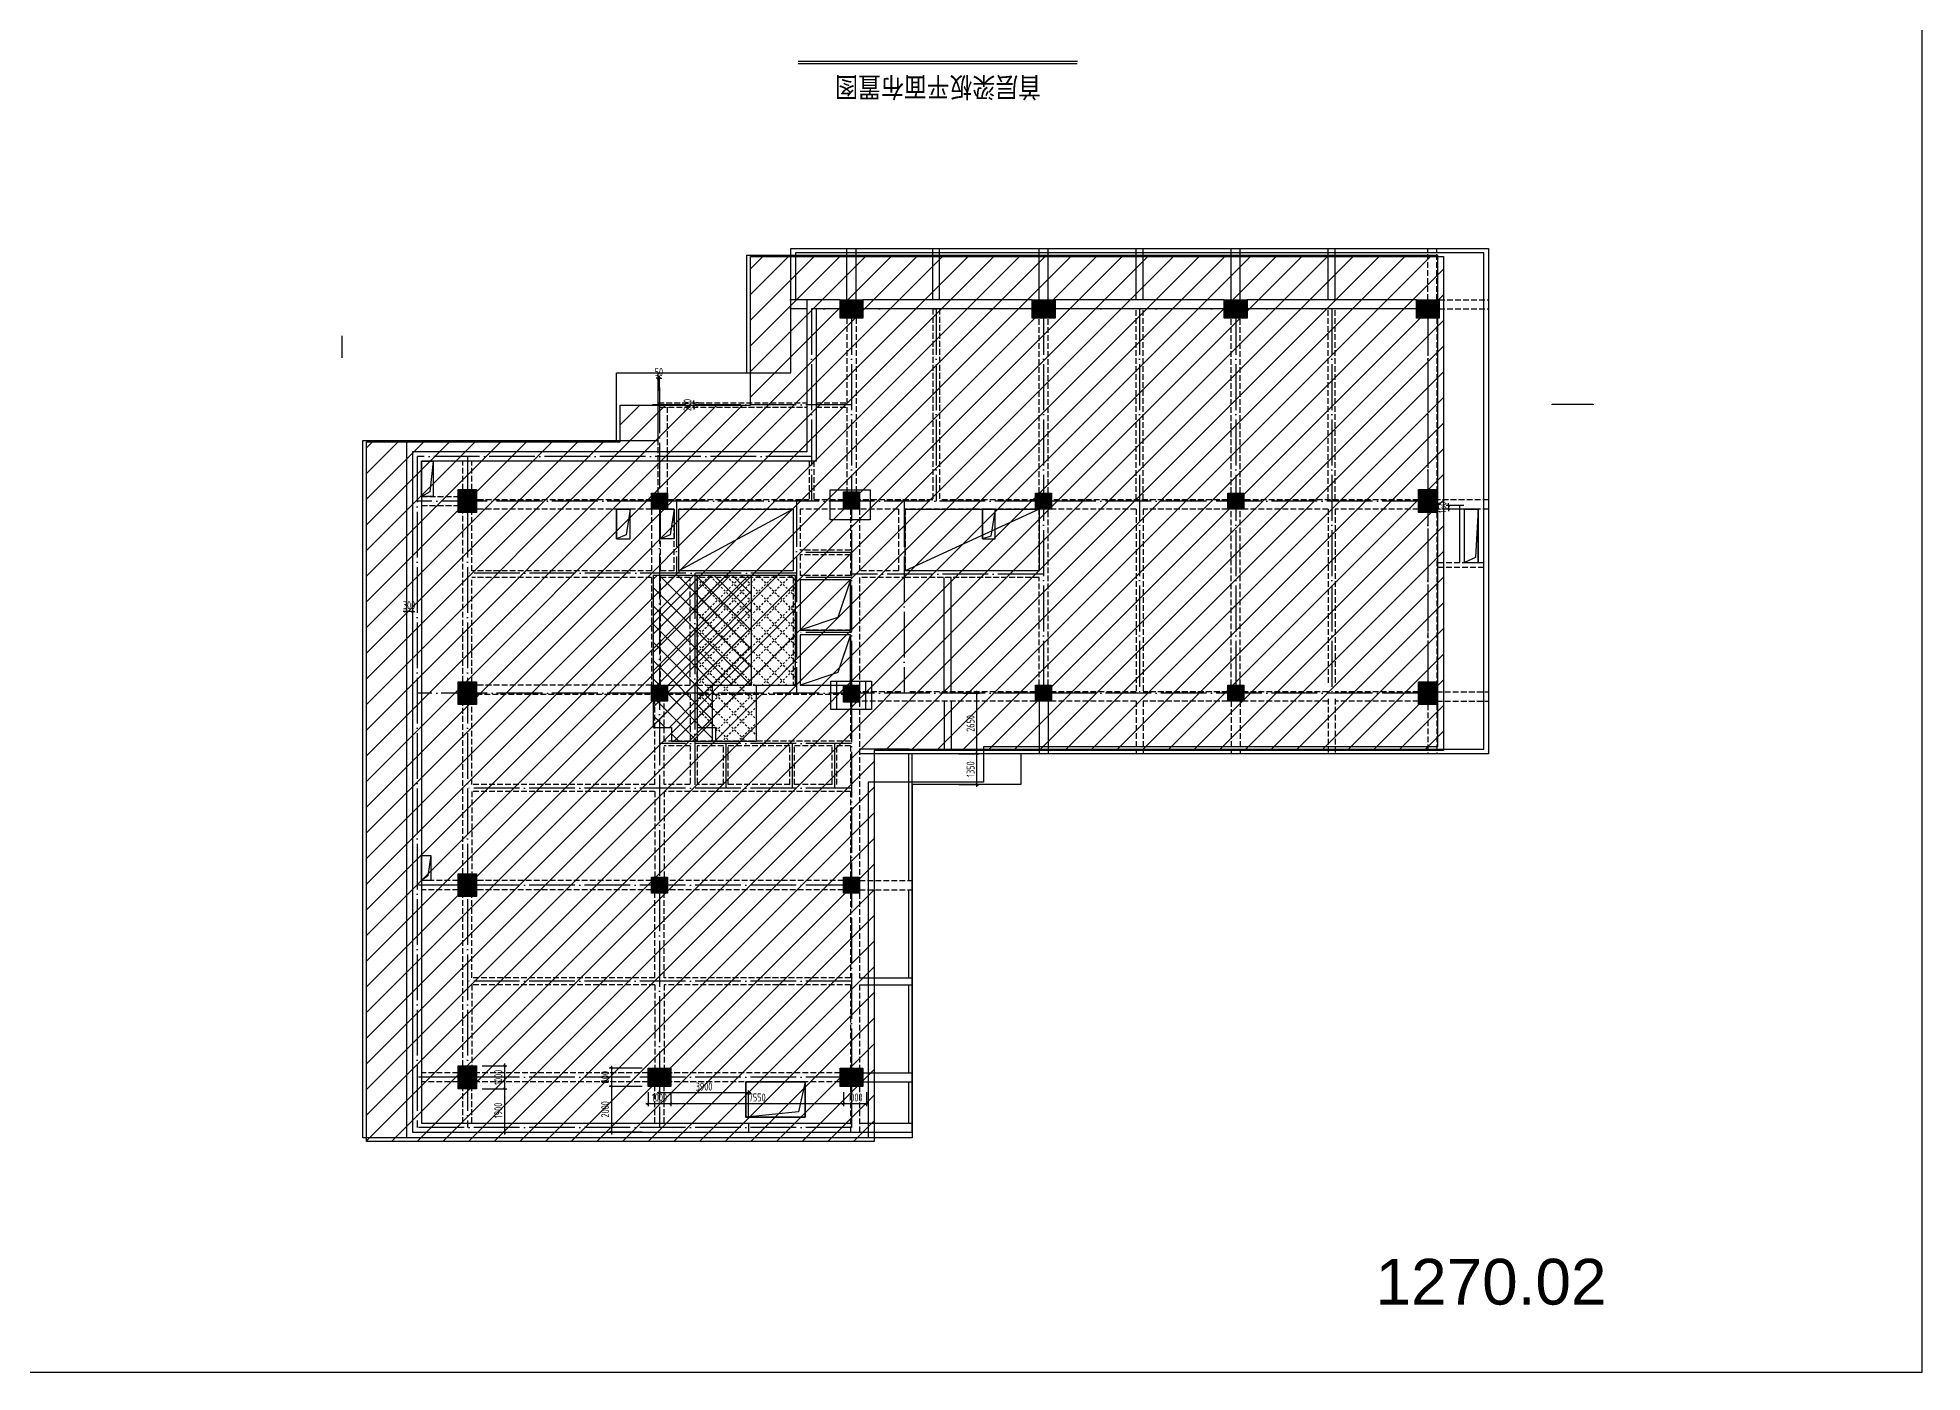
# Model space of a CAD drawing. Extents: x -186750 to 855523, y -12902 to 560425.
# Drawn here: x 773108 to 855523, y -12900 to 45462 of the extents above; entities that cross this region are included whole.
import ezdxf
from ezdxf.enums import TextEntityAlignment as Align

# ---------------------------------------------------------------- set-up
doc = ezdxf.new("R2010")
doc.units = 0
doc.header["$LTSCALE"] = 1000
doc.header["$MEASUREMENT"] = 0
for name, pattern in [('109-34 轴网$0$L1$0$$AUDIT_BAD_LTYPE1', [0]), ('DASH', [0.35, 0.25, -0.1]), ('DASHED', [0.75, 0.5, -0.25]), ('DOTE', [2.42, 2, -0.2, 0.02, -0.2]), ('X-104 8#10#平面$0$109-34 轴网$0$L1$0$$AUDIT_BAD_LTYPE1', [0])]:
    doc.linetypes.add(name, pattern=pattern)
for name, color, linetype, plot in [('04-不打印_辅助线', 165, 'Continuous', False), ('defpoint', 7, 'Continuous', False), ('X-104 8#10#平面$0$04-不打印_辅助线', 165, 'Continuous', False)]:
    doc.layers.add(name, color=color, linetype=linetype, plot=plot)
for name, color, linetype in [('a-dote', 14, 'DOTE'), ('A-TECH_结构', 21, 'Continuous'), ('BEAM', 4, 'DASHED'), ('DIM', 3, 'Continuous'), ('s-beam', 4, 'DASH'), ('s-colu', 40, 'Continuous'), ('s-colu-hatc', 16, 'Continuous'), ('s-hole', 5, 'Continuous'), ('s-num', 90, 'Continuous'), ('s-wall', 40, 'Continuous'), ('X-104 8#10#平面$0$A-I_卫-洁具', 8, 'Continuous'), ('X-104 8#10#平面$0$A-TECH_结构', 252, 'Continuous')]:
    doc.layers.add(name, color=color, linetype=linetype)
doc.styles.add('TSSD_Dimension', font='Tssdeng.shx', dxfattribs={"width": 0.7, "bigfont": 'Tssdchn.shx'})
doc.styles.add('TSSD_NORM', font='tssdeng.shx', dxfattribs={"bigfont": 'hztxt.shx'})
doc.styles.add('X-104 8#10#平面$0$Arial', font='arial.ttf', dxfattribs={"width": 0.75, "height": 2.5})
doc.dimstyles.new('TSSD_100_100', dxfattribs={"dimtxt": 350, "dimasz": 100, "dimexe": 100, "dimexo": 250, "dimgap": 100, "dimtad": 1, "dimdec": 0, "dimzin": 0, "dimdsep": 46, "dimtxsty": 'TSSD_Dimension', "dimblk": 'ARCHTICK', "dimblk1": 'ARCHTICK', "dimblk2": 'ARCHTICK', "dimcen": 0, "dimdle": 100, "dimclrt": 7, "dimadec": 0, "dimazin": 0, "dimtfac": 1, "dimtdec": 0, "dimtix": 1, "dimtmove": 2, "dimatfit": 3, "dimfxl": 1, "dimtolj": 1, "dimtzin": 0, "dimarcsym": 0})

# ---------------------------------------------------------------- blocks, each defined once
blk = doc.blocks.new('X-104 8#10#平面$0$fgdghdh')
at = {"layer": 'X-104 8#10#平面$0$A-TECH_结构'}
for points in [[(8450, 23550), (8450, 24850), (9050, 24850), (8862, 23719)], [(8450, 23550), (9050, 23550), (9050, 24850), (8450, 24850)], [(24450, 23550), (24450, 24850), (25000, 24850), (24819, 23660)], [(24450, 23550), (25000, 23550), (25000, 24850), (24450, 24850)], [(16700, -1750), (14100, -1750), (14100, -200), (16700, -200)]]:
    blk.add_lwpolyline(points, close=True, dxfattribs=at)
blk.add_lwpolyline([(16700, -200), (16404, -1504), (14100, -1750), (16700, -1750), (16700, -200), (14100, -200), (14100, -1750)], dxfattribs=at)
blk = doc.blocks.new('X-104 8#10#平面$0$fdhggh')
at = {"layer": 'X-104 8#10#平面$0$04-不打印_辅助线', "linetype": 'X-104 8#10#平面$0$109-34 轴网$0$L1$0$$AUDIT_BAD_LTYPE1'}
h = blk.add_hatch(dxfattribs=at)
h.set_pattern_fill('多孔材料', color=256, scale=200)
h.set_pattern_definition([(45, (-111356.95, 3e-10), (-400.0004, 400.0004), []), (135, (-111356.95, 3e-10), (-400.0004, -400.0004), [])])
h.paths.add_polyline_path([(14350, 21950), (10050, 21950), (10050, 15300), (10850, 15300), (10850, 14700), (12650, 14700), (12650, 17150), (14350, 17150)])
at = {"layer": 'X-104 8#10#平面$0$04-不打印_辅助线'}
blk.add_lwpolyline([(19450, 12900), (19450, -2650), (-2650, -2650), (-2650, 27850), (8450, 27850), (8450, 30800), (14150, 30800), (14150, 35950), (44350, 35950), (44350, 14450), (24500, 14450), (24500, 12900)], close=True, dxfattribs=at)
at = {"layer": 'X-104 8#10#平面$0$04-不打印_辅助线', "linetype": 'X-104 8#10#平面$0$109-34 轴网$0$L1$0$$AUDIT_BAD_LTYPE1'}
blk.add_lwpolyline([(14350, 21950), (10050, 21950), (10050, 15300), (10850, 15300), (10850, 14700), (12650, 14700), (12650, 17150), (14350, 17150), (14350, 21950)], close=True, dxfattribs=at)
blk = doc.blocks.new('X-104 8#10#平面')
at = {"layer": 'X-104 8#10#平面$0$04-不打印_辅助线'}
h = blk.add_hatch(dxfattribs=at)
h.set_pattern_fill('ANSI31', color=256, scale=500)
h.set_pattern_definition([(45, (0, -3e-11), (-561.266, 561.266), [])])
h.paths.add_polyline_path([(215567, 14289), (215567, -2811), (193367, -2811), (193367, 27789), (204467, 27789), (204467, 29389), (210167, 29389), (210167, 35889), (240467, 35889), (240467, 14289)])
blk.add_lwpolyline([(177307, -12900), (261407, -12900), (261407, 46500), (177307, 46500)], close=True, dxfattribs=at)
at = {"layer": 'X-104 8#10#平面$0$04-不打印_辅助线', "color": 1}
blk.add_lwpolyline([(215567, 14289), (215567, 14289), (215567, -2811), (193367, -2811), (193367, 27789), (204467, 27789), (204467, 29389), (210167, 29389), (210167, 35889), (240467, 35889), (240467, 14289), (215567, 14289)], dxfattribs=at)
at = {"layer": 'X-104 8#10#平面$0$A-I_卫-洁具', "ltscale": 0.1}
blk.add_lwpolyline([(245214, 29400), (245214, 29430), (247014, 29430), (247014, 29400)], dxfattribs=at)
at = {"linetype": 'X-104 8#10#平面$0$109-34 轴网$0$L1$0$$AUDIT_BAD_LTYPE1'}
for name in ['X-104 8#10#平面$0$fdhggh', 'X-104 8#10#平面$0$fgdghdh']:
    blk.add_blockref(name, (195857, 0), dxfattribs=at)
at = {"layer": 'X-104 8#10#平面$0$04-不打印_辅助线', "color": 1, "style": 'X-104 8#10#平面$0$Arial'}
blk.add_text('1270.02', height=2000, rotation=0, dxfattribs=at).set_placement((237498, -9938))
blk = doc.blocks.new('Ts_holes')
at = {"color": 0}
blk.add_lwpolyline([(-0.5, -0.5), (0.5, -0.5), (0.5, 0.5), (-0.5, 0.5)], close=True, dxfattribs=at)
blk.add_lwpolyline([(-0.5, -0.5), (-0.25, 0.25), (0.5, 0.5)], dxfattribs=at)
blk = doc.blocks.new('_ArchTick')
at = {"color": 0, "linetype": 'ByBlock', "const_width": 0.4}
blk.add_lwpolyline([(-0.5, -0.5), (0.5, 0.5)], dxfattribs=at)
blk = doc.blocks.new('*D132')
at = {"layer": 'Defpoints', "color": 0, "transparency": 16777216}
for p in [(1177350, 29500), (1177350, 29300), (1177411, 29300)]:
    blk.add_point(p, dxfattribs=at)
at = {"layer": 'DIM', "color": 0, "lineweight": -2, "transparency": 16777216}
for p, q in [((1177411, 29500), (1177411, 29600)), ((1177411, 29500), (1177411, 29300)), ((1177411, 29300), (1177411, 29200)), ((1177600, 29500), (1177511, 29500)), ((1177600, 29300), (1177511, 29300))]:
    blk.add_line(p, q, dxfattribs=at)
at = {"layer": 'DIM', "color": 0, "lineweight": -2, "transparency": 16777216, "xscale": 100, "yscale": 100, "zscale": 100}
for p, rotation in [((1177411, 29500), 270), ((1177411, 29300), 90)]:
    blk.add_blockref('_ArchTick', p, dxfattribs=dict(at, rotation=rotation))
at = {"layer": 'DIM', "color": 7, "transparency": 16777216, "insert": (1177136, 29400), "char_height": 350, "attachment_point": 5, "rotation": 90, "style": 'TSSD_Dimension'}
blk.add_mtext('\\A1;200', dxfattribs=at)
blk = doc.blocks.new('*D133')
at = {"layer": 'Defpoints', "color": 0, "transparency": 16777216}
for p in [(1164811, 20370), (1164811, 20256), (1165111, 20256)]:
    blk.add_point(p, dxfattribs=at)
at = {"layer": 'DIM', "color": 0, "lineweight": -2, "transparency": 16777216}
for p, q in [((1164811, 20370), (1164711, 20370)), ((1164811, 20506), (1164811, 20470)), ((1165111, 20370), (1164811, 20370)), ((1165111, 20506), (1165111, 20470)), ((1165111, 20370), (1165211, 20370))]:
    blk.add_line(p, q, dxfattribs=at)
at = {"layer": 'DIM', "color": 0, "lineweight": -2, "transparency": 16777216, "xscale": 100, "yscale": 100, "zscale": 100}
blk.add_blockref('_ArchTick', (1164811, 20370), dxfattribs=at)
at = {"layer": 'DIM', "color": 0, "lineweight": -2, "transparency": 16777216, "xscale": 100, "yscale": 100, "zscale": 100, "rotation": 180}
blk.add_blockref('_ArchTick', (1165111, 20370), dxfattribs=at)
at = {"layer": 'DIM', "color": 7, "transparency": 16777216, "insert": (1164961, 20645), "char_height": 350, "attachment_point": 5, "style": 'TSSD_Dimension'}
blk.add_mtext('\\A1;300', dxfattribs=at)
blk = doc.blocks.new('*D134')
at = {"layer": 'Defpoints', "color": 0, "transparency": 16777216}
for p in [(1183961, -400), (1184961, -400), (1183961, -1157)]:
    blk.add_point(p, dxfattribs=at)
at = {"layer": 'DIM', "color": 0, "lineweight": -2, "transparency": 16777216}
for p, q in [((1183961, -650), (1183961, -1257)), ((1184961, -650), (1184961, -1257)), ((1185061, -1157), (1183861, -1157))]:
    blk.add_line(p, q, dxfattribs=at)
at = {"layer": 'DIM', "color": 0, "lineweight": -2, "transparency": 16777216, "xscale": 100, "yscale": 100, "zscale": 100, "rotation": 180}
blk.add_blockref('_ArchTick', (1183961, -1157), dxfattribs=at)
at = {"layer": 'DIM', "color": 0, "lineweight": -2, "transparency": 16777216, "xscale": 100, "yscale": 100, "zscale": 100}
blk.add_blockref('_ArchTick', (1184961, -1157), dxfattribs=at)
at = {"layer": 'DIM', "color": 7, "transparency": 16777216, "insert": (1184461, -882), "char_height": 350, "attachment_point": 5, "style": 'TSSD_Dimension'}
blk.add_mtext('\\A1;1000', dxfattribs=at)
blk = doc.blocks.new('*D135')
at = {"layer": 'Defpoints', "color": 0, "transparency": 16777216}
for p in [(1176411, -400), (1183961, -400), (1176411, -1157)]:
    blk.add_point(p, dxfattribs=at)
at = {"layer": 'DIM', "color": 0, "lineweight": -2, "transparency": 16777216}
for p, q in [((1176411, -650), (1176411, -1257)), ((1183961, -650), (1183961, -1257)), ((1184061, -1157), (1176311, -1157))]:
    blk.add_line(p, q, dxfattribs=at)
at = {"layer": 'DIM', "color": 0, "lineweight": -2, "transparency": 16777216, "xscale": 100, "yscale": 100, "zscale": 100, "rotation": 180}
blk.add_blockref('_ArchTick', (1176411, -1157), dxfattribs=at)
at = {"layer": 'DIM', "color": 0, "lineweight": -2, "transparency": 16777216, "xscale": 100, "yscale": 100, "zscale": 100}
blk.add_blockref('_ArchTick', (1183961, -1157), dxfattribs=at)
at = {"layer": 'DIM', "color": 7, "transparency": 16777216, "insert": (1180186, -882), "char_height": 350, "attachment_point": 5, "style": 'TSSD_Dimension'}
blk.add_mtext('\\A1;7550', dxfattribs=at)
blk = doc.blocks.new('*D136')
at = {"layer": 'Defpoints', "color": 0, "transparency": 16777216}
for p in [(1175411, -400), (1176411, -400), (1175411, -1157)]:
    blk.add_point(p, dxfattribs=at)
at = {"layer": 'DIM', "color": 0, "lineweight": -2, "transparency": 16777216}
for p, q in [((1175411, -650), (1175411, -1257)), ((1176411, -650), (1176411, -1257)), ((1176511, -1157), (1175311, -1157))]:
    blk.add_line(p, q, dxfattribs=at)
at = {"layer": 'DIM', "color": 0, "lineweight": -2, "transparency": 16777216, "xscale": 100, "yscale": 100, "zscale": 100, "rotation": 180}
blk.add_blockref('_ArchTick', (1175411, -1157), dxfattribs=at)
at = {"layer": 'DIM', "color": 0, "lineweight": -2, "transparency": 16777216, "xscale": 100, "yscale": 100, "zscale": 100}
blk.add_blockref('_ArchTick', (1176411, -1157), dxfattribs=at)
at = {"layer": 'DIM', "color": 7, "transparency": 16777216, "insert": (1175911, -882), "char_height": 350, "attachment_point": 5, "style": 'TSSD_Dimension'}
blk.add_mtext('\\A1;1000', dxfattribs=at)
blk = doc.blocks.new('*D137')
at = {"layer": 'Defpoints', "color": 0, "transparency": 16777216}
for p in [(1175911, -681), (1175911, -1257), (1179811, -2000)]:
    blk.add_point(p, dxfattribs=at)
at = {"layer": 'DIM', "color": 0, "lineweight": -2, "transparency": 16777216}
for p, q in [((1179911, -681), (1175811, -681)), ((1175911, -1007), (1175911, -581)), ((1179811, -1750), (1179811, -581))]:
    blk.add_line(p, q, dxfattribs=at)
at = {"layer": 'DIM', "color": 0, "lineweight": -2, "transparency": 16777216, "xscale": 100, "yscale": 100, "zscale": 100, "rotation": 180}
blk.add_blockref('_ArchTick', (1175911, -681), dxfattribs=at)
at = {"layer": 'DIM', "color": 0, "lineweight": -2, "transparency": 16777216, "xscale": 100, "yscale": 100, "zscale": 100}
blk.add_blockref('_ArchTick', (1179811, -681), dxfattribs=at)
at = {"layer": 'DIM', "color": 7, "transparency": 16777216, "insert": (1177861, -406), "char_height": 350, "attachment_point": 5, "style": 'TSSD_Dimension'}
blk.add_mtext('\\A1;3900', dxfattribs=at)
blk = doc.blocks.new('*D138')
at = {"layer": 'Defpoints', "color": 0, "transparency": 16777216}
for p in [(1175411, 400), (1173810, -400), (1175411, -400)]:
    blk.add_point(p, dxfattribs=at)
at = {"layer": 'DIM', "color": 0, "lineweight": -2, "transparency": 16777216}
for p, q in [((1175161, 400), (1173710, 400)), ((1173810, 500), (1173810, -500)), ((1175161, -400), (1173710, -400))]:
    blk.add_line(p, q, dxfattribs=at)
at = {"layer": 'DIM', "color": 0, "lineweight": -2, "transparency": 16777216, "xscale": 100, "yscale": 100, "zscale": 100}
for p, rotation in [((1173810, 400), 90), ((1173810, -400), 270)]:
    blk.add_blockref('_ArchTick', p, dxfattribs=dict(at, rotation=rotation))
at = {"layer": 'DIM', "color": 7, "transparency": 16777216, "insert": (1173535, 0), "char_height": 350, "attachment_point": 5, "rotation": 90, "style": 'TSSD_Dimension'}
blk.add_mtext('\\A1;800', dxfattribs=at)
blk = doc.blocks.new('*D139')
at = {"layer": 'Defpoints', "color": 0, "transparency": 16777216}
for p in [(1175411, -400), (1173810, -2400), (1175411, -2400)]:
    blk.add_point(p, dxfattribs=at)
at = {"layer": 'DIM', "color": 0, "lineweight": -2, "transparency": 16777216}
for p, q in [((1175161, -400), (1173710, -400)), ((1173810, -300), (1173810, -2500)), ((1175161, -2400), (1173710, -2400))]:
    blk.add_line(p, q, dxfattribs=at)
at = {"layer": 'DIM', "color": 0, "lineweight": -2, "transparency": 16777216, "xscale": 100, "yscale": 100, "zscale": 100}
for p, rotation in [((1173810, -400), 90), ((1173810, -2400), 270)]:
    blk.add_blockref('_ArchTick', p, dxfattribs=dict(at, rotation=rotation))
at = {"layer": 'DIM', "color": 7, "transparency": 16777216, "insert": (1173535, -1400), "char_height": 350, "attachment_point": 5, "rotation": 90, "style": 'TSSD_Dimension'}
blk.add_mtext('\\A1;2000', dxfattribs=at)
blk = doc.blocks.new('*D140')
at = {"layer": 'Defpoints', "color": 0, "transparency": 16777216}
for p in [(1167911, 500), (1167911, -500), (1169137, -500)]:
    blk.add_point(p, dxfattribs=at)
at = {"layer": 'DIM', "color": 0, "lineweight": -2, "transparency": 16777216}
for p, q in [((1168161, 500), (1169237, 500)), ((1169137, 600), (1169137, -600)), ((1168161, -500), (1169237, -500))]:
    blk.add_line(p, q, dxfattribs=at)
at = {"layer": 'DIM', "color": 0, "lineweight": -2, "transparency": 16777216, "xscale": 100, "yscale": 100, "zscale": 100}
for p, rotation in [((1169137, 500), 90), ((1169137, -500), 270)]:
    blk.add_blockref('_ArchTick', p, dxfattribs=dict(at, rotation=rotation))
at = {"layer": 'DIM', "color": 7, "transparency": 16777216, "insert": (1168862, 0), "char_height": 350, "attachment_point": 5, "rotation": 90, "style": 'TSSD_Dimension'}
blk.add_mtext('\\A1;1000', dxfattribs=at)
blk = doc.blocks.new('*D141')
at = {"layer": 'Defpoints', "color": 0, "transparency": 16777216}
for p in [(1167911, -500), (1167811, -2400), (1169137, -2400)]:
    blk.add_point(p, dxfattribs=at)
at = {"layer": 'DIM', "color": 0, "lineweight": -2, "transparency": 16777216}
for p, q in [((1168161, -500), (1169237, -500)), ((1169137, -400), (1169137, -2500)), ((1168061, -2400), (1169237, -2400))]:
    blk.add_line(p, q, dxfattribs=at)
at = {"layer": 'DIM', "color": 0, "lineweight": -2, "transparency": 16777216, "xscale": 100, "yscale": 100, "zscale": 100}
for p, rotation in [((1169137, -500), 90), ((1169137, -2400), 270)]:
    blk.add_blockref('_ArchTick', p, dxfattribs=dict(at, rotation=rotation))
at = {"layer": 'DIM', "color": 7, "transparency": 16777216, "insert": (1168862, -1450), "char_height": 350, "attachment_point": 5, "rotation": 90, "style": 'TSSD_Dimension'}
blk.add_mtext('\\A1;1900', dxfattribs=at)
blk = doc.blocks.new('*D142')
at = {"layer": 'Defpoints', "color": 0, "transparency": 16777216}
for p in [(1210421, 24850), (1211341, 25000), (1211341, 24850)]:
    blk.add_point(p, dxfattribs=at)
at = {"layer": 'DIM', "color": 0, "lineweight": -2, "transparency": 16777216}
for p, q in [((1211091, 25000), (1210321, 25000)), ((1211091, 24850), (1210321, 24850)), ((1210421, 25000), (1210421, 25100)), ((1210421, 25000), (1210421, 24850)), ((1210421, 24850), (1210421, 24750))]:
    blk.add_line(p, q, dxfattribs=at)
at = {"layer": 'DIM', "color": 0, "lineweight": -2, "transparency": 16777216, "xscale": 100, "yscale": 100, "zscale": 100}
for p, rotation in [((1210421, 25000), 270), ((1210421, 24850), 90)]:
    blk.add_blockref('_ArchTick', p, dxfattribs=dict(at, rotation=rotation))
at = {"layer": 'DIM', "color": 7, "transparency": 16777216, "insert": (1210146, 24925), "char_height": 350, "attachment_point": 5, "rotation": 90, "style": 'TSSD_Dimension'}
blk.add_mtext('\\A1;150', dxfattribs=at)
blk = doc.blocks.new('*D143')
at = {"layer": 'Defpoints', "color": 0, "transparency": 16777216}
for p in [(1175911, 30570), (1175861, 29774), (1175911, 29774)]:
    blk.add_point(p, dxfattribs=at)
at = {"layer": 'DIM', "color": 0, "lineweight": -2, "transparency": 16777216}
for p, q in [((1175861, 30570), (1175761, 30570)), ((1175861, 30024), (1175861, 30670)), ((1175861, 30570), (1175911, 30570)), ((1175911, 30024), (1175911, 30670)), ((1175911, 30570), (1176011, 30570))]:
    blk.add_line(p, q, dxfattribs=at)
at = {"layer": 'DIM', "color": 0, "lineweight": -2, "transparency": 16777216, "xscale": 100, "yscale": 100, "zscale": 100}
blk.add_blockref('_ArchTick', (1175861, 30570), dxfattribs=at)
at = {"layer": 'DIM', "color": 0, "lineweight": -2, "transparency": 16777216, "xscale": 100, "yscale": 100, "zscale": 100, "rotation": 180}
blk.add_blockref('_ArchTick', (1175911, 30570), dxfattribs=at)
at = {"layer": 'DIM', "color": 7, "transparency": 16777216, "insert": (1175886, 30845), "char_height": 350, "attachment_point": 5, "style": 'TSSD_Dimension'}
blk.add_mtext('\\A1;50', dxfattribs=at)
blk = doc.blocks.new('*D144')
at = {"layer": 'Defpoints', "color": 0, "transparency": 16777216}
for p in [(1188927, 16800), (1189790, 16800), (1188751, 14150)]:
    blk.add_point(p, dxfattribs=at)
at = {"layer": 'DIM', "color": 0, "lineweight": -2, "transparency": 16777216}
for p, q in [((1189177, 16800), (1189890, 16800)), ((1189790, 14050), (1189790, 16900)), ((1189001, 14150), (1189890, 14150))]:
    blk.add_line(p, q, dxfattribs=at)
at = {"layer": 'DIM', "color": 0, "lineweight": -2, "transparency": 16777216, "xscale": 100, "yscale": 100, "zscale": 100}
for p, rotation in [((1189790, 16800), 90.00000000000006), ((1189790, 14150), 270.0000000000001)]:
    blk.add_blockref('_ArchTick', p, dxfattribs=dict(at, rotation=rotation))
at = {"layer": 'DIM', "color": 7, "transparency": 16777216, "insert": (1189515, 15475), "char_height": 350, "attachment_point": 5, "rotation": 90, "style": 'TSSD_Dimension'}
blk.add_mtext('\\A1;2650', dxfattribs=at)
blk = doc.blocks.new('*D131')
at = {"layer": 'Defpoints', "color": 0, "transparency": 16777216}
for p in [(1188751, 14150), (1189790, 14150), (1188751, 12800)]:
    blk.add_point(p, dxfattribs=at)
at = {"layer": 'DIM', "color": 0, "lineweight": -2, "transparency": 16777216}
for p, q in [((1189001, 14150), (1189890, 14150)), ((1189790, 12700), (1189790, 14250)), ((1189001, 12800), (1189890, 12800))]:
    blk.add_line(p, q, dxfattribs=at)
at = {"layer": 'DIM', "color": 0, "lineweight": -2, "transparency": 16777216, "xscale": 100, "yscale": 100, "zscale": 100}
for p, rotation in [((1189790, 14150), 90.00000000000006), ((1189790, 12800), 270.0000000000001)]:
    blk.add_blockref('_ArchTick', p, dxfattribs=dict(at, rotation=rotation))
at = {"layer": 'DIM', "color": 7, "transparency": 16777216, "insert": (1189515, 13475), "char_height": 350, "attachment_point": 5, "rotation": 90, "style": 'TSSD_Dimension'}
blk.add_mtext('\\A1;1350', dxfattribs=at)
blk = doc.blocks.new('A$C25775ADC')
at = {"layer": '04-不打印_辅助线', "linetype": '109-34 轴网$0$L1$0$$AUDIT_BAD_LTYPE1'}
h = blk.add_hatch(dxfattribs=at)
h.set_pattern_fill('虚线方格', color=256, scale=500, angle=225)
h.set_pattern_definition([(225, (41971.7, 92971.7), (353.5534, -353.5534), [90, -75, 90, -75, 90, -80]), (315, (41674.73, 92618.16), (353.5534, 353.5534), [90, -75, 90, -75, 90, -80])])
h.paths.add_polyline_path([(10050, 21950), (10050, 15300), (10850, 15300), (10850, 14700), (12650, 14700), (12650, 17150), (14350, 17150), (14350, 21950)])
at = {"layer": 's-colu-hatc'}
h = blk.add_hatch(color=256, dxfattribs=at)
h.dxf.hatch_style = 1
h.paths.add_polyline_path([(17300, 33200), (16300, 33200), (16300, 34000), (17300, 34000)])
h = blk.add_hatch(color=256, dxfattribs=at)
h.dxf.hatch_style = 1
h.paths.add_polyline_path([(25700, 33200), (24700, 33200), (24700, 34000), (25700, 34000)])
h = blk.add_hatch(color=256, dxfattribs=at)
h.dxf.hatch_style = 1
h.paths.add_polyline_path([(34100, 33200), (33100, 33200), (33100, 34000), (34100, 34000)])
h = blk.add_hatch(color=256, dxfattribs=at)
h.dxf.hatch_style = 1
h.paths.add_polyline_path([(42500, 33200), (41500, 33200), (41500, 34000), (42500, 34000)])
h = blk.add_hatch(color=256, dxfattribs=at)
h.dxf.hatch_style = 1
h.paths.add_polyline_path([(400, 24700), (-400, 24700), (-400, 25700), (400, 25700)])
h = blk.add_hatch(color=256, dxfattribs=at)
h.dxf.hatch_style = 1
h.paths.add_polyline_path([(8750, 24850), (8050, 24850), (8050, 25550), (8750, 25550)])
h = blk.add_hatch(color=256, dxfattribs=at)
h.dxf.hatch_style = 1
h.paths.add_polyline_path([(17150, 24850), (16450, 24850), (16450, 25600), (17150, 25600)])
h = blk.add_hatch(color=256, dxfattribs=at)
h.dxf.hatch_style = 1
h.paths.add_polyline_path([(25550, 24850), (24850, 24850), (24850, 25550), (25550, 25550)])
h = blk.add_hatch(color=256, dxfattribs=at)
h.dxf.hatch_style = 1
h.paths.add_polyline_path([(33950, 24850), (33250, 24850), (33250, 25550), (33950, 25550)])
h = blk.add_hatch(color=256, dxfattribs=at)
h.dxf.hatch_style = 1
h.paths.add_polyline_path([(42400, 24700), (41600, 24700), (41600, 25700), (42400, 25700)])
h = blk.add_hatch(color=256, dxfattribs=at)
h.dxf.hatch_style = 1
h.paths.add_polyline_path([(400, 16300), (-400, 16300), (-400, 17300), (400, 17300)])
h = blk.add_hatch(color=256, dxfattribs=at)
h.dxf.hatch_style = 1
h.paths.add_polyline_path([(8750, 16450), (8050, 16450), (8050, 17150), (8750, 17150)])
h = blk.add_hatch(color=256, dxfattribs=at)
h.dxf.hatch_style = 1
h.paths.add_polyline_path([(17150, 16400), (16450, 16400), (16450, 17150), (17150, 17150)])
h = blk.add_hatch(color=256, dxfattribs=at)
h.dxf.hatch_style = 1
h.paths.add_polyline_path([(25550, 16450), (24850, 16450), (24850, 17150), (25550, 17150)])
h = blk.add_hatch(color=256, dxfattribs=at)
h.dxf.hatch_style = 1
h.paths.add_polyline_path([(33950, 16450), (33250, 16450), (33250, 17150), (33950, 17150)])
h = blk.add_hatch(color=256, dxfattribs=at)
h.dxf.hatch_style = 1
h.paths.add_polyline_path([(42400, 16300), (41600, 16300), (41600, 17300), (42400, 17300)])
h = blk.add_hatch(color=256, dxfattribs=at)
h.dxf.hatch_style = 1
h.paths.add_polyline_path([(400, 7900), (-400, 7900), (-400, 8900), (400, 8900)])
h = blk.add_hatch(color=256, dxfattribs=at)
h.dxf.hatch_style = 1
h.paths.add_polyline_path([(8750, 8050), (8050, 8050), (8050, 8750), (8750, 8750)])
h = blk.add_hatch(color=256, dxfattribs=at)
h.dxf.hatch_style = 1
h.paths.add_polyline_path([(17150, 8050), (16450, 8050), (16450, 8750), (17150, 8750)])
h = blk.add_hatch(color=256, dxfattribs=at)
h.dxf.hatch_style = 1
h.paths.add_polyline_path([(400, -500), (-400, -500), (-400, 500), (400, 500)])
h = blk.add_hatch(color=256, dxfattribs=at)
h.dxf.hatch_style = 1
h.paths.add_polyline_path([(8900, -400), (7900, -400), (7900, 400), (8900, 400)])
h = blk.add_hatch(color=256, dxfattribs=at)
h.dxf.hatch_style = 1
h.paths.add_polyline_path([(17300, -400), (16300, -400), (16300, 400), (17300, 400)])
at = {"color": 0}
blk.add_line((9050, 24850), (8450, 24850), dxfattribs=at)
at = {"layer": 'a-dote'}
for p, q in [((15050, 33600), (15050, 25200)), ((42000, 33600), (15050, 33600)), ((16800, 33600), (16800, -2200)), ((20500, 33600), (20500, 25200)), ((25200, 33600), (25200, 16800)), ((29400, 33600), (29400, 16800)), ((33600, 33600), (33600, 16800)), ((37800, 33600), (37800, 16800)), ((42000, 33600), (42000, 16800)), ((8400, 30163.8), (8400, -2200)), ((16800, 29400), (8100, 29400)), ((-2200, 27150), (-2200, -2200)), ((15050, 27150), (-2200, 27150)), ((0, 27150), (0, -2200)), ((42000, 25200), (-2200, 25200)), ((9150, 25200), (9150, 22050)), ((14400, 25200), (14400, 16800)), ((19100, 25200), (19100, 16800)), ((16800, 22950), (14400, 22950)), ((14400, 22050), (0, 22050)), ((9950, 22050), (9950, 12700)), ((16800, 21850), (14400, 21850)), ((25200, 22000), (16800, 22000)), ((16800, 19450), (14400, 19450)), ((42000, 16800), (-2200, 16800)), ((16800, 14600), (8400, 14600)), ((11300, 14600), (11300, 12650)), ((14200, 14600), (14200, 12650)), ((16050, 14600), (16050, 12650)), ((16800, 12650), (0, 12650)), ((16800, 8400), (-2200, 8400)), ((16800, 4200), (0, 4200)), ((16800, 0), (-2200, 0)), ((16800, -2200), (-2200, -2200))]:
    blk.add_line(p, q, dxfattribs=at)
at = {"layer": 'A-TECH_结构', "linetype": '109-34 轴网$0$L1$0$$AUDIT_BAD_LTYPE1'}
blk.add_lwpolyline([(19450, 12799.8), (19450, -2650), (-2650, -2650), (-2650, 27850), (8350, 27850.3), (8350, 30800), (14150, 30800), (14150, 36250), (44650, 36250), (44650, 14150), (24200, 14150), (24200, 12800.6)], close=True, dxfattribs=at)
blk.add_lwpolyline([(10050, 21950), (10050, 15300), (10850, 15300), (10850, 14700), (12650, 14700), (12650, 17150), (14350, 17150), (14350, 21950), (10050, 21950)], dxfattribs=at)
at = {"layer": 'BEAM', "linetype": '109-34 轴网$0$L1$0$$AUDIT_BAD_LTYPE1'}
for p, q in [((16600, 34000), (16600, 36250)), ((17000, 34000), (17000, 36250)), ((20350, 34000), (20350, 36250)), ((20650, 34000), (20650, 36250)), ((25000, 34000), (25000, 36250)), ((25400, 34000), (25400, 36250)), ((29250, 34000), (29250, 36250)), ((29550, 34000), (29550, 36250)), ((33400, 34000), (33400, 36250)), ((33800, 34000), (33800, 36250)), ((37650, 34000), (37650, 36250)), ((37950, 34000), (37950, 36250)), ((14850, 34000), (14100, 34000)), ((14850, 33600), (14100, 33600)), ((43400, 22511.4), (43400, 25000)), ((43600, 22511.4), (43600, 24850)), ((44200, 24850), (43600, 24850)), ((44200, 22500), (44200, 24850)), ((20850, 16850), (20850, 21850)), ((21150, 16850), (21150, 21850)), ((20850, 16450), (20850, 14350)), ((21150, 16450), (21150, 14350)), ((25000, 16450), (25000, 14150)), ((25400, 16450), (25400, 14150)), ((19300, 14350), (17150, 14350)), ((19300, 14150), (17150, 14150)), ((24200, 14150), (19300, 14150)), ((17150, 4350), (19450, 4350)), ((17150, 4050), (19450, 4050)), ((17300, 200), (19450, 200)), ((17300, -200), (19450, -200))]:
    blk.add_line(p, q, dxfattribs=at)
for points in [[(19300, 14350), (44450, 14350), (44450, 36050), (14350, 36050), (14350, 34000)], [(19300, 8600), (19300, 14150)], [(19300, 4350), (19300, 8200)], [(19300, 200), (19300, 4050)], [(19300, -2000), (19300, -200)]]:
    blk.add_lwpolyline(points, dxfattribs=at)
at = {"layer": 'defpoint'}
blk.add_line((-5471.4, 31468.5), (-5471.4, 32428.5), dxfattribs=at)
at = {"layer": 's-beam'}
for p, q in [((42000, 34000), (42000, 36250)), ((42400, 34000), (42400, 36250)), ((42500, 34000), (44650, 34000)), ((16600, 33200), (16600, 29500)), ((17000, 33200), (17000, 25550)), ((20350, 33600), (20350, 25250)), ((20650, 33600), (20650, 25250)), ((25000, 25550), (25000, 33200)), ((25400, 25550), (25400, 33200)), ((29250, 25250), (29250, 33600)), ((29550, 25250), (29550, 33600)), ((33400, 25550), (33400, 33200)), ((33800, 25550), (33800, 33200)), ((37650, 25250), (37650, 33600)), ((37950, 25250), (37950, 33600)), ((42000, 33200), (42000, 25700)), ((42400, 33200), (42400, 25700)), ((42500, 33600), (44650, 33600)), ((8350, 25550), (8350, 29500)), ((8350, 29500), (14850, 29500)), ((8450, 29300), (14850, 29300)), ((8750, 25550), (8750, 29300)), ((15250, 29500), (16600, 29500)), ((15250, 29300), (16600, 29300)), ((16600, 29300), (16600, 25550)), ((-200, 25700), (-200, 26950)), ((200, 25700), (200, 26950)), ((14950, 26950), (14950, 25250)), ((15150, 26950), (15150, 25250)), ((-2000, 25400), (-400, 25400)), ((-2000, 25000), (-400, 25000)), ((8050, 25250), (400, 25250)), ((8050, 24850), (400, 24850)), ((8050, 24850), (8050, 22150)), ((8450, 22150), (8450, 24850)), ((14950, 25250), (8750, 25250)), ((9050, 24850), (8750, 24850)), ((9050, 22150), (9050, 24850)), ((9250, 22150), (9250, 24850)), ((14250, 24850), (9250, 24850)), ((14250, 24850), (14250, 22150)), ((16450, 24850), (14550, 24850)), ((14550, 24850), (14550, 23050)), ((16450, 25250), (15150, 25250)), ((16750, 24850), (16750, 23050)), ((20350, 25250), (17150, 25250)), ((18850, 24850), (17150, 24850)), ((17150, 24850), (17150, 22150)), ((18850, 24850), (18850, 22150)), ((24850, 24850), (19150, 24850)), ((19150, 24850), (19150, 22150)), ((24850, 25250), (20650, 25250)), ((25000, 22150), (25000, 24850)), ((25400, 17150), (25400, 24850)), ((33250, 25250), (25550, 25250)), ((29250, 24850), (25550, 24850)), ((29250, 24850), (29250, 16850)), ((29550, 24850), (29550, 16850)), ((33250, 24850), (29550, 24850)), ((33400, 17150), (33400, 24850)), ((33800, 17150), (33800, 24850)), ((41600, 25250), (33950, 25250)), ((37650, 24850), (33950, 24850)), ((37650, 24850), (37650, 17150)), ((37950, 24850), (37950, 17150)), ((41600, 24850), (37950, 24850)), ((44650, 25250), (42400, 25250)), ((44650, 24850), (42400, 24850)), ((-200, 17300), (-200, 24700)), ((200, 22150), (200, 24700)), ((42000, 24700), (42000, 17300)), ((42400, 24700), (42400, 17300)), ((16750, 23050), (14550, 23050)), ((16750, 22850), (14550, 22850)), ((14550, 22850), (14550, 21950)), ((16750, 22850), (16750, 21950)), ((44450, 22500), (42400, 22500)), ((44450, 22300), (42400, 22300)), ((8050, 22150), (200, 22150)), ((8050, 21850), (200, 21850)), ((200, 17300), (200, 21850)), ((8050, 21850), (8050, 17150)), ((9050, 22150), (8450, 22150)), ((9750, 21850), (8450, 21850)), ((8450, 17150), (8450, 21850)), ((14250, 22150), (9250, 22150)), ((9750, 17150), (9750, 21850)), ((10050, 17150), (10050, 21850)), ((14250, 21850), (10050, 21850)), ((14250, 21850), (14250, 17150)), ((16750, 21950), (14550, 21950)), ((16750, 21750), (14550, 21750)), ((14550, 21750), (14550, 19550)), ((16750, 21750), (16750, 19550)), ((18850, 22150), (17150, 22150)), ((19250, 21850), (17150, 21850)), ((17150, 21850), (17150, 17150)), ((25000, 22150), (19150, 22150)), ((25000, 21850), (19250, 21850)), ((25000, 17150), (25000, 21850)), ((16750, 19550), (14550, 19550)), ((14550, 19350), (14550, 17150)), ((16750, 19350), (14550, 19350)), ((16750, 19350), (16750, 17150)), ((8050, 17150), (400, 17150)), ((400, 16750), (8050, 16750)), ((8450, 17150), (9750, 17150)), ((8750, 16750), (9750, 16750)), ((9750, 16750), (9750, 14700)), ((10050, 17150), (14250, 17150)), ((10050, 16750), (16450, 16750)), ((10050, 16750), (10050, 14700)), ((14550, 17150), (16450, 17150)), ((18950, 16850), (17150, 16850)), ((24850, 16850), (19250, 16850)), ((29250, 16850), (25550, 16850)), ((33250, 16850), (29550, 16850)), ((37650, 16850), (33950, 16850)), ((37650, 16550), (37650, 14150)), ((41600, 16850), (37950, 16850)), ((37950, 16550), (37950, 14150)), ((42400, 16850), (44650, 16850)), ((-200, 8900), (-200, 16300)), ((200, 12800), (200, 16300)), ((8200, 12800), (8200, 16450)), ((8600, 14700), (8600, 16450)), ((16750, 16450), (16750, 14700)), ((24850, 16450), (17150, 16450)), ((17150, 16450), (17150, 8750)), ((29250, 16450), (25550, 16450)), ((29250, 16450), (29250, 14150)), ((33250, 16450), (29550, 16450)), ((29550, 16450), (29550, 14150)), ((33400, 16450), (33400, 14150)), ((33800, 16450), (33800, 14150)), ((37650, 16450), (33950, 16450)), ((41600, 16450), (37950, 16450)), ((42000, 16300), (42000, 14150)), ((42400, 16450), (44650, 16450)), ((42400, 16300), (42400, 14150)), ((9750, 14700), (8600, 14700)), ((9750, 14500), (8600, 14500)), ((8600, 12800), (8600, 14500)), ((9750, 14500), (9750, 12800)), ((16750, 14700), (10050, 14700)), ((10050, 14500), (10050, 12800)), ((11200, 14500), (10050, 14500)), ((11200, 12800), (11200, 14500)), ((11400, 12800), (11400, 14500)), ((14100, 14500), (11400, 14500)), ((14100, 12800), (14100, 14500)), ((14300, 12800), (14300, 14500)), ((15950, 14500), (14300, 14500)), ((15950, 12800), (15950, 14500)), ((16150, 12800), (16150, 14500)), ((16750, 14500), (16150, 14500)), ((16750, 14500), (16750, 12800)), ((8200, 12800), (200, 12800)), ((8200, 12500), (200, 12500)), ((200, 12500), (200, 8900)), ((8200, 12500), (8200, 8750)), ((9750, 12800), (8600, 12800)), ((8600, 12500), (8600, 8750)), ((16750, 12500), (8600, 12500)), ((11200, 12800), (10050, 12800)), ((14100, 12800), (11400, 12800)), ((15950, 12800), (14300, 12800)), ((16750, 12500), (16750, 8750)), ((-400, 8600), (-2000, 8600)), ((8050, 8600), (400, 8600)), ((16450, 8600), (8750, 8600)), ((17150, 8600), (19450, 8600)), ((-400, 8200), (-2000, 8200)), ((-200, 500), (-200, 7900)), ((200, 4350), (200, 7900)), ((8050, 8200), (400, 8200)), ((8200, 4350), (8200, 8050)), ((8600, 4350), (8600, 8050)), ((16450, 8200), (8750, 8200)), ((16750, 8050), (16750, 4350)), ((17150, 8200), (19450, 8200)), ((17150, 8050), (17150, 4350)), ((8200, 4350), (200, 4350)), ((16750, 4350), (8600, 4350)), ((8200, 4050), (200, 4050)), ((200, 4050), (200, 500)), ((8200, 4050), (8200, 400)), ((8600, 4050), (8600, 400)), ((16750, 4050), (8600, 4050)), ((16750, 4050), (16750, 400)), ((17150, 4050), (17150, 400)), ((-400, 200), (-2000, 200)), ((7900, 200), (400, 200)), ((16300, 200), (8900, 200)), ((-400, -200), (-2000, -200)), ((-200, -2000), (-200, -500)), ((200, -2000), (200, -500)), ((7900, -200), (400, -200)), ((8200, -2000), (8200, -400)), ((8600, -2000), (8600, -400)), ((16300, -200), (8900, -200)), ((16750, -400), (16750, -2400)), ((17150, -400), (17150, -2400))]:
    blk.add_line(p, q, dxfattribs=at)
at = {"layer": 's-beam', "linetype": '109-34 轴网$0$L1$0$$AUDIT_BAD_LTYPE1'}
for p, q in [((19450, -2400), (19450, 14150)), ((12300, -2000), (16750, -2000)), ((12300, -2400), (19450, -2400)), ((17150, -2000), (19450, -2000))]:
    blk.add_line(p, q, dxfattribs=at)
for points in [[(17614.3, 24375.6), (15860.7, 24375.6), (15860.7, 25694.7), (17614.3, 25694.7)], [(17403.9, 16086.7), (15891.7, 16086.7), (15891.7, 17322), (17403.9, 17322)], [(17675.2, 16086.7), (16163, 16086.7), (16163, 17322), (17675.2, 17322)]]:
    blk.add_lwpolyline(points, close=True, dxfattribs=at)
at = {"layer": 's-colu'}
for points in [[(17300, 33200), (16300, 33200), (16300, 34000), (17300, 34000)], [(25700, 33200), (24700, 33200), (24700, 34000), (25700, 34000)], [(34100, 33200), (33100, 33200), (33100, 34000), (34100, 34000)], [(42500, 33200), (41500, 33200), (41500, 34000), (42500, 34000)], [(400, 24700), (-400, 24700), (-400, 25700), (400, 25700)], [(8750, 24850), (8050, 24850), (8050, 25550), (8750, 25550)], [(17150, 24850), (16450, 24850), (16450, 25600), (17150, 25600)], [(25550, 24850), (24850, 24850), (24850, 25550), (25550, 25550)], [(33950, 24850), (33250, 24850), (33250, 25550), (33950, 25550)], [(42400, 24700), (41600, 24700), (41600, 25700), (42400, 25700)], [(400, 16300), (-400, 16300), (-400, 17300), (400, 17300)], [(8750, 16450), (8050, 16450), (8050, 17150), (8750, 17150)], [(17150, 16400), (16450, 16400), (16450, 17150), (17150, 17150)], [(25550, 16450), (24850, 16450), (24850, 17150), (25550, 17150)], [(33950, 16450), (33250, 16450), (33250, 17150), (33950, 17150)], [(42400, 16300), (41600, 16300), (41600, 17300), (42400, 17300)], [(400, 7900), (-400, 7900), (-400, 8900), (400, 8900)], [(8750, 8050), (8050, 8050), (8050, 8750), (8750, 8750)], [(17150, 8050), (16450, 8050), (16450, 8750), (17150, 8750)], [(400, -500), (-400, -500), (-400, 500), (400, 500)], [(8900, -400), (7900, -400), (7900, 400), (8900, 400)], [(17300, -400), (16300, -400), (16300, 400), (17300, 400)]]:
    blk.add_lwpolyline(points, close=True, dxfattribs=at)
at = {"layer": 's-hole'}
for points in [[(-1500, 25400), (-2000, 25400), (-2000, 26950), (-1500, 26950)], [(9050, 23550), (8450, 23550), (8450, 24850), (9050, 24850)], [(44200, 22500), (43600, 22500), (43600, 24850), (44200, 24850)], [(-1600, 8600), (-2000, 8600), (-2000, 9700), (-1600, 9700)]]:
    blk.add_lwpolyline(points, close=True, dxfattribs=at)
for points in [[(-1500, 26950), (-1636.3, 25608.9), (-2000, 25400)], [(9050, 24850), (8862.1, 23718.6), (8450, 23550)], [(14250, 24850), (14250, 22150), (9250, 22150), (9250, 24850), (14250, 24850), (9250, 22150)], [(25000, 24850), (25000, 22150), (19150, 22150), (19150, 24850), (25000, 24850), (19150, 22150)], [(44200, 24850), (44084.7, 22723.9), (43600, 22511.4)], [(-1600, 9700), (-1726.6, 8807.5), (-2000, 8600)]]:
    blk.add_lwpolyline(points, dxfattribs=at)
at = {"layer": 's-num', "const_width": 50}
blk.add_lwpolyline([(26675.5, 44323.7), (14462.9, 44323.7)], dxfattribs=at)
at = {"layer": 's-num'}
blk.add_lwpolyline([(26675.5, 44423.7), (14462.9, 44423.7)], dxfattribs=at)
at = {"layer": 's-wall'}
for p, q in [((16300, 34000), (14850, 34000)), ((14850, 34000), (14850, 27350)), ((24700, 34000), (17300, 34000)), ((33100, 34000), (25700, 34000)), ((41500, 34000), (34100, 34000)), ((16300, 33600), (15250, 33600)), ((15250, 33600), (15250, 26950)), ((24700, 33600), (17300, 33600)), ((33100, 33600), (25700, 33600)), ((41500, 33600), (34100, 33600)), ((14850, 27350), (-2400, 27350)), ((-2400, 27350), (-2400, -2400)), ((15250, 26950), (-2000, 26950)), ((-2000, 26950), (-2000, -2000)), ((-2400, -2400), (12300, -2400)), ((-2000, -2000), (12300, -2000)), ((12300, -2000), (12300, -2400))]:
    blk.add_line(p, q, dxfattribs=at)
at = {"layer": 's-hole', "xscale": 2200, "yscale": 2200, "zscale": 2200, "rotation": 180}
for p in [(15650, 20650), (15650, 18250)]:
    blk.add_blockref('Ts_holes', p, dxfattribs=at)
at = {"layer": 's-num', "style": 'TSSD_NORM'}
blk.add_text('首层梁板平面布置图', height=1000, rotation=180, dxfattribs=at).set_placement((20585.8, 44131.6), align=Align.BOTTOM_CENTER)
at = {"layer": 'DIM'}
for base, p1, p2, angle, picture, middle in [((8400, 30570), (8350, 29773.6), (8400, 29773.6), 180, '*D143', (8375, 30845)), ((9899.4, 29300), (9839.1, 29500), (9839.1, 29300), 270, '*D132', (9624.4, 29400)), ((42909.7, 24850), (43829.5, 25000), (43829.5, 24850), 270, '*D142', (42634.7, 24925)), ((-2700, 20369.9), (-2400, 20256.1), (-2700, 20256.1), 180, '*D133', (-2550, 20644.9)), ((22278.9, 16800), (21239.6, 14150), (21415.7, 16800), 270, '*D144', (22003.9, 15475)), ((22278.9, 14150), (21239.6, 12800.1), (21239.6, 14150), 270, '*D131', (22003.9, 13475.1)), ((1626, -500), (400, 500), (400, -500), 270, '*D140', (1351, 0)), ((6298.9, -400), (7900, 400), (7900, -400), 270, '*D138', (6023.9, 0)), ((1626, -2400), (400, -500), (300, -2400), 270, '*D141', (1351, -1450)), ((6298.9, -2400), (7900, -400), (7900, -2400), 270, '*D139', (6023.9, -1400)), ((7900, -1157.5), (8900, -400), (7900, -400), 180, '*D136', (8400, -882.5)), ((8400, -681.3), (12300, -2000), (8400, -1257.5), 180, '*D137', (10350, -406.3)), ((8900, -1157.5), (16450, -400), (8900, -400), 180, '*D135', (12675, -882.5)), ((16450, -1157.5), (17450, -400), (16450, -400), 180, '*D134', (16950, -882.5))]:
    dim = blk.add_linear_dim(base=base, p1=p1, p2=p2, angle=angle, dimstyle='TSSD_100_100', dxfattribs=at)
    dim.commit()
    dim.dimension.update_dxf_attribs({"geometry": picture, "text_midpoint": middle, "insert": (-1167511.3, 0)})

msp = doc.modelspace()

# ---------------------------------------------------------------- block references
for name, p in [('X-104 8#10#平面', (594116.4, 0)), ('A$C25775ADC', (791897.9, 0))]:
    msp.add_blockref(name, p)

doc.saveas('drawing.dxf')
